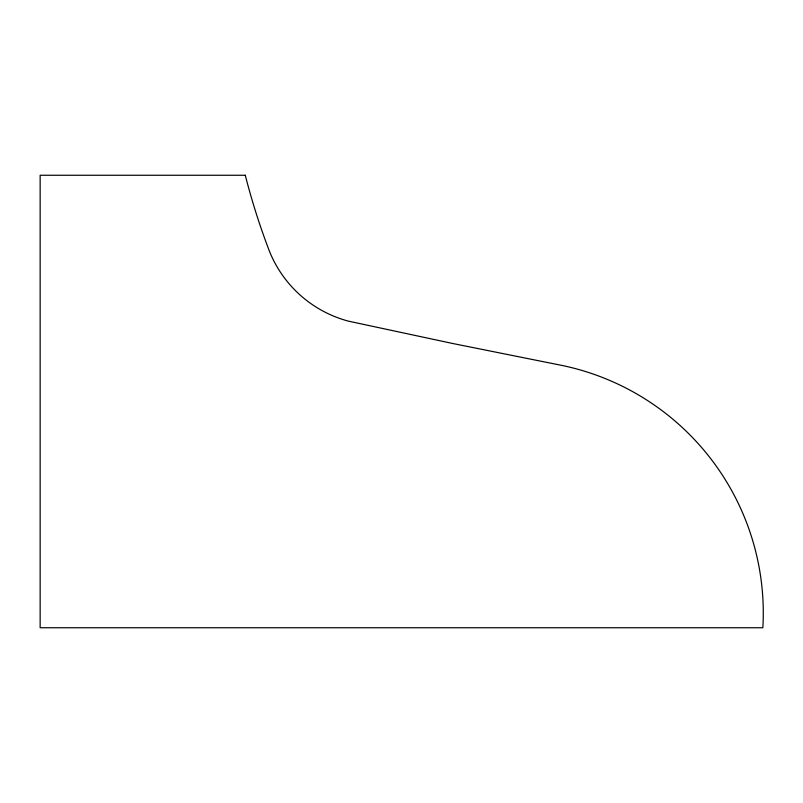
<?xml version="1.0" encoding="UTF-8"?>
<svg xmlns="http://www.w3.org/2000/svg" width="803" height="803" viewBox="0 0 803 803"><rect width="100%" height="100%" fill="white"/><g stroke="black" fill="none" stroke-linecap="round" stroke-linejoin="round"><path stroke-width="1.2" d="M245.276 175.255L40.15 175.255L40.15 627.745L762.85 627.745A252.875 252.875 0 0 0 557.724 364.582L452.982 343.554L348.522 321.17A117.86 117.86 0 0 1 269.728 251.981A685.391 685.391 0 0 1 245.276 175.255"/></g></svg>
